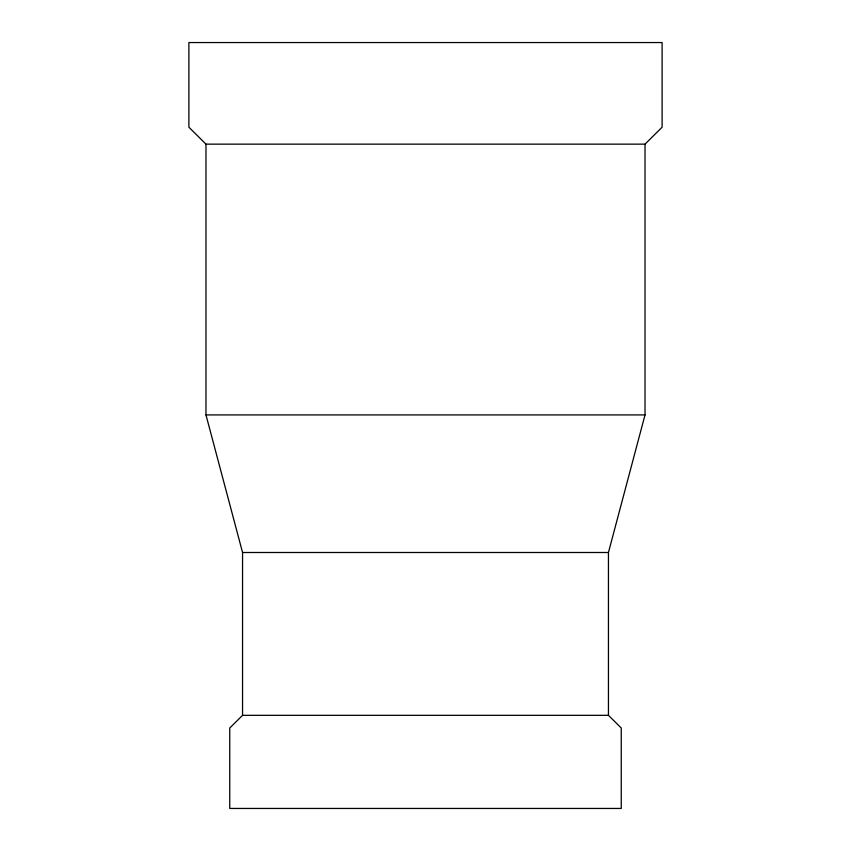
<?xml version="1.0" encoding="UTF-8"?>
<svg xmlns="http://www.w3.org/2000/svg" width="851" height="851" viewBox="0 0 851 851"><rect width="100%" height="100%" fill="white"/><g stroke="black" fill="none" stroke-linecap="round" stroke-linejoin="round"><path stroke-width="1.28" d="M242.556 715.319L608.444 715.319L621.251 728.02L621.251 808.45L229.749 808.45L229.749 728.02L242.556 715.319L242.556 552.501L205.974 414.916L205.974 144.149L188.89 127.214L188.89 42.55L662.11 42.55L662.11 127.214L645.026 144.149L205.974 144.149M608.444 715.319L608.444 552.501L645.026 414.916L645.026 144.149M205.974 414.916L645.026 414.916M242.556 552.501L608.444 552.501"/></g></svg>
